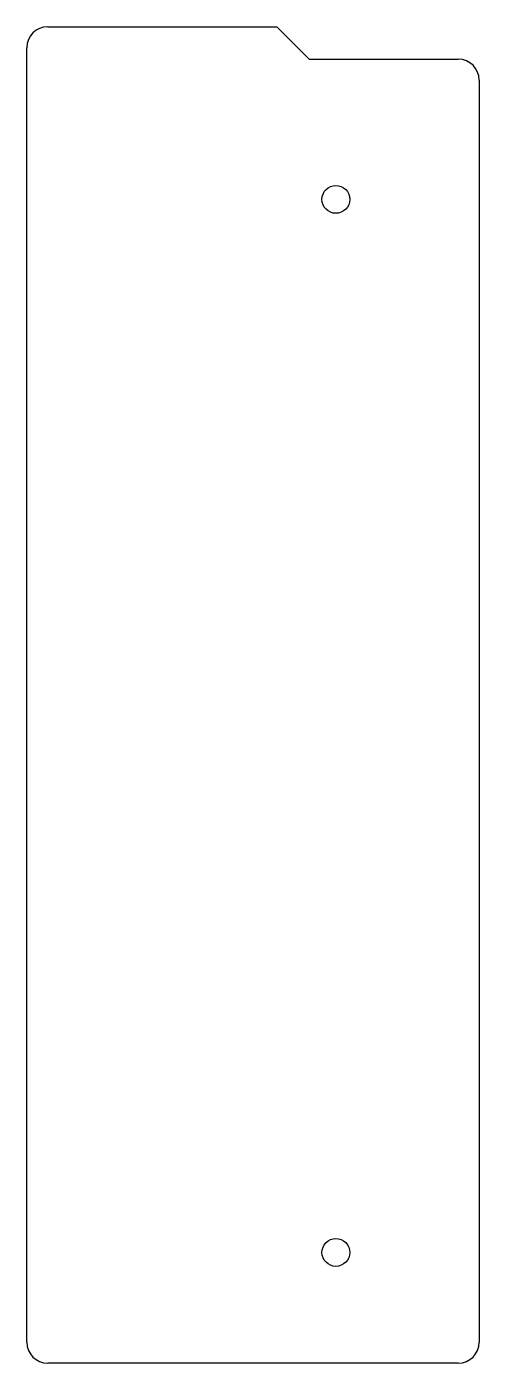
# Model space of a CAD drawing. Extents: x 447 to 554, y 101 to 419.
import ezdxf

# ---------------------------------------------------------------- set-up
doc = ezdxf.new("R2010")
doc.units = 0
doc.layers.get('0').update_dxf_attribs({"linetype": 'CONTINUOUS'})

msp = doc.modelspace()

# ---------------------------------------------------------------- linework, layer by layer
for p, q in [((451.96, 418.74), (506.26, 418.74)), ((513.96, 411.04), (506.26, 418.74)), ((446.96, 106.44), (446.96, 413.74)), ((513.96, 411.04), (549.26, 411.04)), ((554.26, 406.04), (554.26, 106.44)), ((549.26, 101.44), (451.96, 101.44))]:
    msp.add_line(p, q)
for centre in [(520.26, 377.74), (520.26, 127.74)]:
    msp.add_circle(centre, 3.3)
for centre, start, end in [((451.96, 413.74), 90, 180), ((549.26, 406.04), 0, 90), ((451.96, 106.44), 180, 270), ((549.26, 106.44), 270, 0)]:
    msp.add_arc(centre, 5, start, end)

doc.saveas('drawing.dxf')
